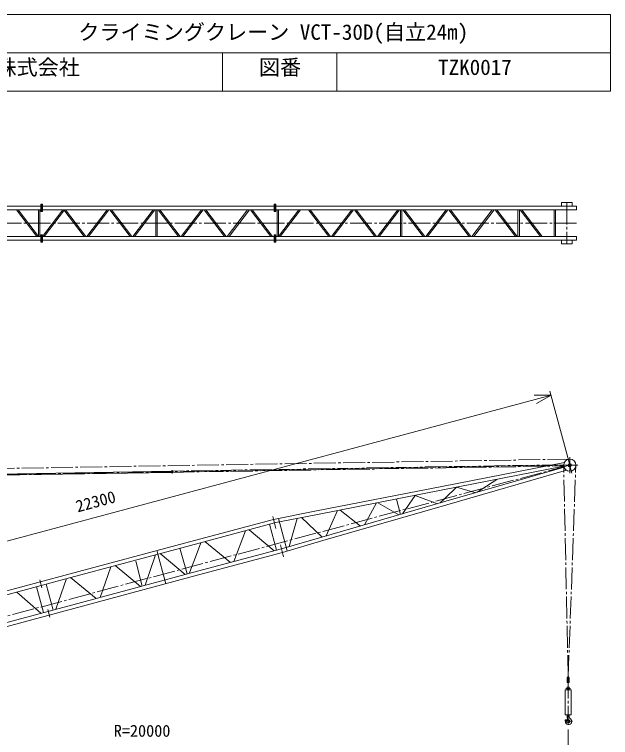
# Model space of a CAD drawing. Units: millimetres, scale not verified. Extents: x -17479 to 17501, y -24773 to 27267.
# Drawn here: x -4949 to 9744, y 9451 to 27267 of the extents above; entities that cross this region are included whole.
import ezdxf
from ezdxf.enums import TextEntityAlignment as Align

# ---------------------------------------------------------------- set-up
doc = ezdxf.new("R2010")
doc.units = ezdxf.units.MM
doc.header["$LTSCALE"] = 60
doc.linetypes.add('CHAIN2', pattern=[12, 9, -1, 1, -1])
for name, color, linetype, lineweight in [('0-2_01 細線', 7, 'Continuous', 18), ('0-3_05 寸法', 7, 'Continuous', 18), ('0-4_10 当社外形線', 3, 'Continuous', 18), ('0-5_12 当社中心線', 3, 'CHAIN2', 18), ('0-7_20 躯体・土木、外形線', 1, 'Continuous', 18)]:
    doc.layers.add(name, color=color, linetype=linetype, lineweight=lineweight)
doc.styles.add('ＭＳ ゴシック', font='')
doc.styles.get('ＭＳ ゴシック').set_extended_font_data('MS Gothic')

msp = doc.modelspace()

# ---------------------------------------------------------------- linework, layer by layer
at = {"layer": '0-2_01 細線'}
for p, q in [((2458.56, 15025.1), (5586.86, 15637.59)), ((2482.1, 14938), (5609.78, 15550.36)), ((4467.85, 15326.79), (4569.11, 14948.88)), ((4616.52, 14962.56), (4928.15, 15416.91)), ((4926.29, 15416.54), (5478.45, 15211.41)), ((5545.99, 15230.91), (5665.31, 15344.8)), ((5685.09, 15271.06), (2629.27, 14388.83)), ((5708.42, 15184.12), (2652.63, 14301.9)), ((3675.22, 14690.81), (3972.29, 15229.76)), ((4010.17, 15237.18), (4523.72, 14935.77)), ((2733.08, 14418.8), (3010.06, 15041.37)), ((3077.34, 15054.54), (3577.18, 14662.5)), ((-3702.86, 13447.54), (-631.26, 14270.77)), ((-607.97, 14183.84), (-3679.56, 13360.61)), ((-872.43, 14112.96), (-694.41, 13487.72)), ((-1725.83, 13200.94), (-1469.65, 13952.9)), ((-1437.7, 14059.4), (-1218.31, 13240.62)), ((-1360.48, 13982.15), (-736.89, 13465.99)), ((-1958.17, 13799.45), (-1801.29, 13180.72)), ((-640.57, 13491.81), (-513.37, 13830.78)), ((-3508.74, 12723.1), (-437.15, 13546.33)), ((-2835.17, 12903.62), (-2569.36, 13658.16)), ((-2466.61, 13685.7), (-1839.82, 13170.39)), ((-3569.53, 13390.1), (-2936.32, 12876.52)), ((-413.57, 13458.34), (-3484.74, 12633.55))]:
    msp.add_line(p, q, dxfattribs=at)
at = {"layer": '0-3_05 寸法'}
for p, q in [((-10451.31, 26323.15), (9743.77, 26323.15)), ((177.37, 26323.15), (177.37, 25379.75)), ((2999.36, 26323.15), (2999.36, 25379.75)), ((8276.33, 17886.92), (7889.96, 17783.39)), ((8687.07, 16354.03), (8250.45, 17983.51)), ((-12877.45, 12218.79), (7889.96, 17783.39)), ((8698.69, 9650.62), (8698.69, 9142.24))]:
    msp.add_line(p, q, dxfattribs=at)
msp.add_lwpolyline([(-10451.31, 27266.54), (9743.77, 27266.54), (9743.77, 25379.75), (-10451.31, 25379.75)], close=True, dxfattribs=at)
msp.add_lwpolyline([(7862.22, 17886.92), (8276.33, 17886.92), (7917.7, 17679.87)], dxfattribs=at)
at = {"layer": '0-4_10 当社外形線'}
for p, q in [((8531.8, 22545.31), (8531.8, 22632.33)), ((8531.8, 22632.33), (8795.86, 22632.33)), ((8795.86, 22545.31), (8795.86, 22632.33)), ((-10451.32, 22455.63), (-4295.14, 22455.59)), ((-10451.31, 22544.74), (-4295.14, 22544.7)), ((-4400.99, 21794.7), (-4902.03, 22455.61)), ((-4358.32, 21794.7), (-4859.36, 22455.61)), ((-4358.32, 22455.6), (-4358.32, 21794.7)), ((-4324.31, 22455.6), (-4324.32, 21794.69)), ((-4295.14, 22590.15), (-4276.13, 22590.14)), ((-4276.13, 22590.14), (-4276.14, 22410.15)), ((-4276.13, 22590.14), (-4276.14, 22410.15)), ((-4257.13, 22590.14), (-4276.13, 22590.14)), ((-4257.14, 21794.69), (-3756.08, 22455.58)), ((1451.91, 22544.66), (-4257.13, 22544.69)), ((1451.91, 22455.56), (-4257.13, 22455.6)), ((-4214.46, 21794.69), (-3713.42, 22455.58)), ((-3233.23, 21794.69), (-3734.28, 22455.59)), ((-3190.57, 21794.69), (-3691.61, 22455.59)), ((-3165.68, 21794.69), (-2664.63, 22455.58)), ((-3123.02, 21794.69), (-2621.96, 22455.58)), ((-2096.02, 21794.68), (-2597.07, 22455.58)), ((-2053.36, 21794.68), (-2554.4, 22455.58)), ((-2028.47, 21794.68), (-1527.42, 22455.57)), ((-1985.81, 21794.68), (-1484.76, 22455.57)), ((-1463.31, 22455.58), (-1463.32, 21794.68)), ((-1429.32, 22455.58), (-1429.32, 21794.67)), ((-906.82, 21794.67), (-1407.87, 22455.57)), ((-864.16, 21794.67), (-1365.21, 22455.58)), ((-839.27, 21794.67), (-338.22, 22455.57)), ((-796.61, 21794.67), (-295.56, 22455.57)), ((230.38, 21794.66), (-270.67, 22455.57)), ((273.04, 21794.66), (-228.01, 22455.57)), ((297.92, 21794.67), (798.98, 22455.56)), ((340.59, 21794.67), (841.65, 22455.56)), ((1367.57, 21794.66), (866.52, 22455.56)), ((1410.24, 21794.66), (909.2, 22455.56)), ((1451.91, 22590.1), (1470.91, 22590.11)), ((1470.91, 22590.11), (1470.91, 22410.11)), ((1470.91, 22590.11), (1470.91, 22410.11)), ((1489.9, 22590.11), (1470.91, 22590.11)), ((1470.91, 22590.11), (1470.91, 22410.11)), ((1470.91, 22590.11), (1470.91, 22410.11)), ((7617.68, 22544.77), (1489.9, 22544.8)), ((7617.68, 22455.67), (1489.91, 22455.7)), ((1523.9, 22455.69), (1523.9, 21794.79)), ((1557.91, 22455.69), (1557.89, 21794.79)), ((1557.89, 21794.8), (2058.95, 22455.69)), ((1600.57, 21794.79), (2101.61, 22455.69)), ((2796.77, 21794.79), (2295.71, 22455.69)), ((2839.43, 21794.79), (2338.38, 22455.69)), ((2864.31, 21794.78), (3365.37, 22455.68)), ((2906.98, 21794.79), (3408.04, 22455.68)), ((3933.97, 21794.78), (3432.92, 22455.68)), ((3976.63, 21794.78), (3475.59, 22455.68)), ((4001.52, 21794.78), (4502.57, 22455.67)), ((4044.18, 21794.78), (4545.23, 22455.67)), ((4566.68, 22455.67), (4566.67, 21794.78)), ((4600.67, 22455.68), (4600.68, 21794.77)), ((5123.17, 21794.77), (4622.12, 22455.67)), ((5165.83, 21794.77), (4664.79, 22455.67)), ((5190.72, 21794.77), (5691.77, 22455.67)), ((5233.38, 21794.77), (5734.44, 22455.67)), ((6260.38, 21794.76), (5759.32, 22455.67)), ((6303.04, 21794.76), (5801.99, 22455.67)), ((6327.92, 21794.77), (6828.97, 22455.66)), ((6370.59, 21794.76), (6871.64, 22455.66)), ((7397.57, 21794.76), (6896.52, 22455.66)), ((7440.23, 21794.75), (6939.19, 22455.66)), ((7461.68, 22455.66), (7461.67, 21794.76)), ((7495.68, 22455.65), (7495.68, 21794.76)), ((8018.17, 21794.77), (7517.12, 22455.67)), ((8060.84, 21794.77), (7559.79, 22455.67)), ((8903.83, 22544.76), (7617.68, 22544.77)), ((8903.83, 22455.66), (7617.68, 22455.67)), ((8351.09, 22455.66), (8351.08, 21794.76)), ((8385.08, 22455.65), (8385.08, 21794.76)), ((8531.8, 22545.31), (8795.86, 22545.31)), ((8903.83, 22544.74), (8903.83, 22456.22)), ((-10451.32, 21794.73), (-4295.14, 21794.7)), ((-4295.14, 21840.15), (-4276.14, 21840.15)), ((-4276.14, 21840.15), (-4276.14, 21660.14)), ((-4257.14, 21840.15), (-4276.14, 21840.15)), ((-4276.14, 21840.15), (-4276.14, 21660.14)), ((1451.9, 21794.66), (-4257.14, 21794.69)), ((1451.9, 21840.11), (1470.91, 21840.11)), ((1470.91, 21840.11), (1470.9, 21660.11)), ((1470.91, 21840.11), (1470.9, 21660.11)), ((1470.91, 21840.11), (1470.9, 21660.11)), ((1470.91, 21840.11), (1470.9, 21660.11)), ((1489.9, 21840.11), (1470.91, 21840.11)), ((7617.67, 21794.77), (1489.9, 21794.79)), ((8903.83, 21794.76), (7617.67, 21794.77)), ((8903.83, 21794.75), (8903.83, 21706.23)), ((-10451.32, 21705.63), (-4295.13, 21705.59)), ((1451.9, 21705.56), (-4257.14, 21705.59)), ((7617.68, 21705.67), (1489.9, 21705.69)), ((8903.83, 21705.66), (7617.68, 21705.67)), ((8531.8, 21705.09), (8531.8, 21618.07)), ((8531.8, 21705.09), (8795.86, 21705.09)), ((8531.8, 21618.07), (8795.86, 21618.07)), ((8795.86, 21705.09), (8795.86, 21618.07)), ((-1092.8, 16013.91), (-7204.18, 15913.25)), ((-7203.68, 15883.25), (-1092.31, 15983.91)), ((8682.66, 10943.48), (8714.71, 10943.48)), ((8676.19, 10007.33), (8676.19, 9952.74)), ((8721.19, 10007.53), (8721.19, 9959.61)), ((8688.75, 9908.54), (8651.99, 9872.38)), ((8656.13, 9864.47), (8695.44, 9900.89))]:
    msp.add_line(p, q, dxfattribs=at)
for points in [[(-4295.14, 22590.15), (-4295.14, 22410.15), (-4276.14, 22410.15)], [(-4257.13, 22590.14), (-4257.14, 22410.15), (-4276.14, 22410.15)], [(1451.91, 22590.1), (1451.91, 22410.11), (1470.91, 22410.11)], [(1489.9, 22590.11), (1489.91, 22410.11), (1470.91, 22410.11)], [(-4295.14, 21840.15), (-4295.13, 21660.15), (-4276.14, 21660.14)], [(-4257.14, 21840.15), (-4257.14, 21660.15), (-4276.14, 21660.14)], [(1451.9, 21840.11), (1451.9, 21660.11), (1470.9, 21660.11)], [(1489.9, 21840.11), (1489.9, 21660.1), (1470.9, 21660.11)]]:
    msp.add_lwpolyline(points, dxfattribs=at)
for points in [[(8676.51, 10806.35), (8720.86, 10806.35), (8720.86, 10933.48), (8676.51, 10933.48)], [(8623.69, 10007.33), (8774.63, 10007.33), (8774.63, 10628.14), (8623.69, 10628.14)]]:
    msp.add_lwpolyline(points, close=True, dxfattribs=at)
for centre, radius in [((8738.83, 16160.84), 150), ((8738.83, 16160.84), 40), ((8738.83, 16160.84), 20), ((-1064.4, 15994.53), 25), ((8698.69, 10943.48), 9.55), ((8698.69, 10664.61), 34)]:
    msp.add_circle(centre, radius, dxfattribs=at)
for centre, radius, start, end in [((8633.18, 9876.39), 10.42, 63.30494, 226.77126), ((8543.73, 9837.45), 88.08, 8.6005, 20.8502), ((8709.77, 9847.1), 79.03, 177.442, 61.83449), ((8616.34, 9848.66), 42.82, 2.63594, 61.24288), ((8698.7, 9851.17), 40.02, 181.35493, 65.68306), ((8741.09, 9947.57), 65.29, 173.72961, 246.62089), ((8771.8, 9960.2), 49.97, 179.09731, 241.03925)]:
    msp.add_arc(centre, radius, start, end, dxfattribs=at)
at = {"layer": '0-5_12 当社中心線'}
for p, q in [((8663.83, 22632.29), (8663.83, 21618.07)), ((8903.83, 22125.18), (-15948.66, 22125.18)), ((8731.16, 16310.64), (-7527.36, 16042.85)), ((8790.68, 15967.35), (8686.99, 16354.33)), ((8738.83, 15960.53), (8738.83, 16361.16)), ((-1065.1, 16036.97), (-1063.76, 15955.43)), ((8589.36, 16173.38), (-1052.81, 16014.57)), ((-1052.31, 15984.57), (8589.85, 16143.39)), ((8538.52, 16160.84), (8939.15, 16160.84)), ((8698.69, 10943.48), (8588.93, 16155.53)), ((8698.69, 10943.48), (8888.79, 16157.53)), ((8698.69, 10953.03), (8698.69, 9925.26)), ((8645.19, 10659.38), (8754.18, 10659.38)), ((8623.18, 9850.62), (8802.08, 9850.62)), ((8698.69, 9922.5), (8698.69, 9760.29))]:
    msp.add_line(p, q, dxfattribs=at)
msp.add_lwpolyline([(-13826.31, 15789.18), (8738.83, 16160.84), (-12801.31, 10389.18)], dxfattribs=at)
at = {"layer": '0-7_20 躯体・土木、外形線'}
for p, q in [((5586.86, 15637.59), (8604.96, 16228.5)), ((5609.78, 15550.36), (8591.23, 16134.1)), ((8597.08, 16111.77), (5685.09, 15271.06)), ((8656.72, 16035.31), (5708.42, 15184.12)), ((6460.28, 15494.86), (6945.01, 15811.79)), ((1436.97, 14825.08), (2458.56, 15025.1)), ((-631.26, 14270.77), (1436.97, 14825.08)), ((1417.44, 14897.96), (1497.31, 14599.95)), ((1454.27, 14736.76), (2482.1, 14938)), ((1560.25, 14847.98), (1774.46, 14048.73)), ((1824.54, 14157.09), (2023.52, 14848.21)), ((2126.05, 14868.29), (2637.61, 14391.24)), ((1460.27, 14738.15), (-607.97, 14183.84)), ((1339.53, 14705.79), (1510.39, 14068.29)), ((455.93, 13785.68), (747.43, 14547.1)), ((838.94, 14571.63), (1452.9, 14052.88)), ((-255.95, 14278.18), (377.27, 13764.6)), ((2629.27, 14388.83), (1629.47, 14100.19)), ((2652.63, 14301.9), (1654.43, 14013.72)), ((-513.37, 13830.78), (-355.49, 14251.5)), ((-437.15, 13546.33), (1631.13, 14100.65)), ((1605.61, 14195.87), (1684.13, 13902.91)), ((1654.43, 14013.72), (-413.57, 13458.34)), ((-6774.45, 12624.32), (-3702.86, 13447.54)), ((-3928.46, 12610.61), (-3662.65, 13365.14)), ((-3679.56, 13360.61), (-6751.16, 12537.39)), ((-4323.19, 13333.3), (-4271.86, 13141.65)), ((-4166.17, 13230.19), (-3995.41, 12592.67)), ((-4892.85, 13035.44), (-4295.54, 12512.23)), ((-4236.89, 12527.95), (-4407.65, 13165.48)), ((-6580.34, 11899.87), (-3508.74, 12723.1)), ((-3484.74, 12633.55), (-6555.92, 11808.76)), ((-4128.5, 12606.42), (-4078.01, 12417.92))]:
    msp.add_line(p, q, dxfattribs=at)
msp.add_lwpolyline([(5665.31, 15344.8), (5950.57, 15617.09), (6420.03, 15483.25)], dxfattribs=at)

# ---------------------------------------------------------------- texts
at = {"layer": '0-3_05 寸法', "style": 'ＭＳ ゴシック'}
for s, height, p in [('図面名称    \u3000\u3000\u3000\u3000\u3000\u3000クライミングクレーン VCT-30D(自立24m)', 381.2, (-9611.31, 26527.89)), ('\u3000\u3000竹本機械工業株式会社     \u3000\u3000\u3000\u3000\u3000  図番     \u3000\u3000\u3000\u3000TZK0017', 381.2, (-9576.65, 25661.23)), ('R=20000', 293.3, (-2501.31, 9382.24))]:
    msp.add_text(s, height=height, dxfattribs=at).set_placement(p, align=Align.BOTTOM_LEFT)
msp.add_text('22300', height=293.3, rotation=15, dxfattribs=at).set_placement((-3367.11, 14912.01), align=Align.BOTTOM_LEFT)

doc.saveas('drawing.dxf')
